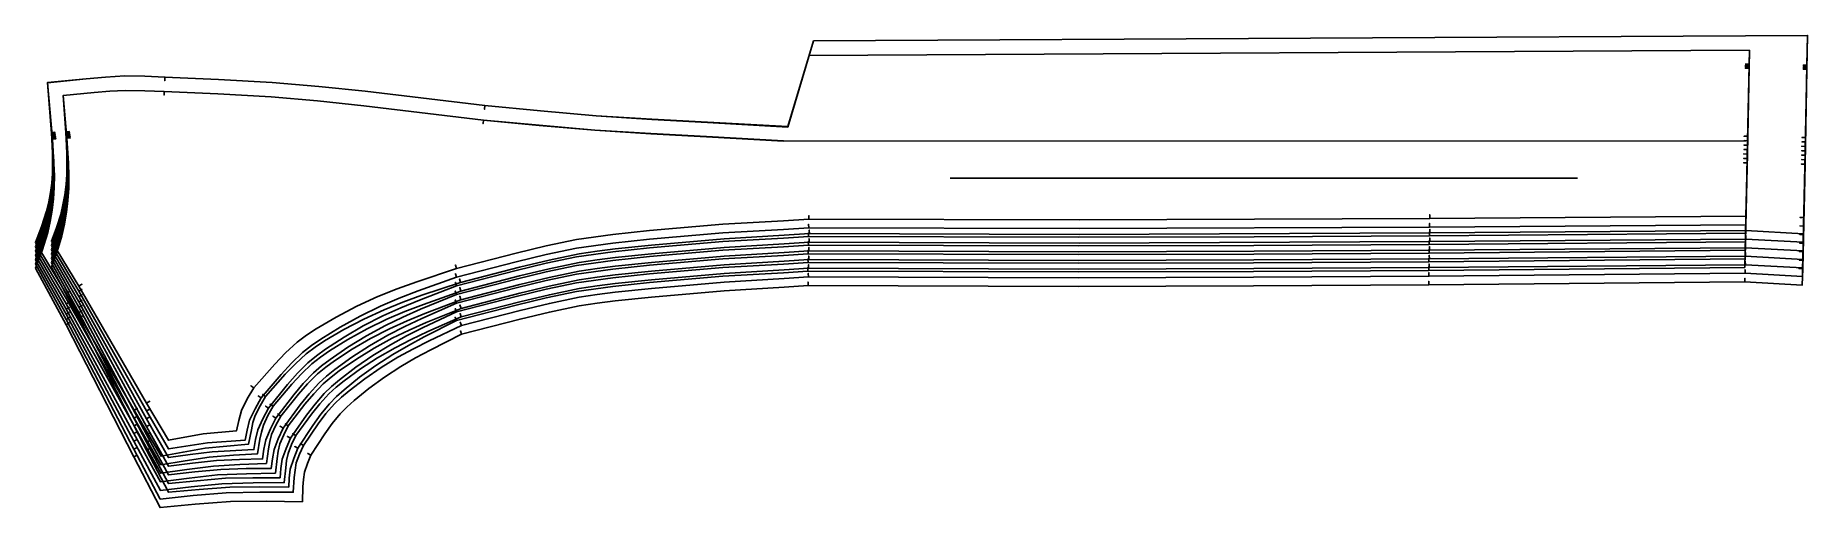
# Model space of a CAD drawing. Header units: inches. Extents: x 0 to 48.2, y 0 to 12.9.
import ezdxf

# ---------------------------------------------------------------- set-up
doc = ezdxf.new("R2010")
doc.units = ezdxf.units.IN

msp = doc.modelspace()

# ---------------------------------------------------------------- linework, layer by layer
at = {"layer": 'T001L001'}
for points in [[(21.186, 12.705), (48.246, 12.856), (48.23, 12.047), (48.132, 12.049), (48.23, 12.047), (48.192, 10.076), (48.093, 10.078), (48.192, 10.076), (48.142, 7.898), (48.044, 7.901), (48.142, 7.898), (48.132, 7.458), (46.57, 7.54), (46.57, 7.638), (46.57, 7.54), (46.559, 7.541), (37.964, 7.481), (37.963, 7.579), (37.964, 7.481), (28.416, 7.44), (21.07, 7.46), (21.067, 7.558), (21.07, 7.46), (20.387, 7.419), (18.75, 7.322), (16.77, 7.147), (15.782, 7.043), (15.289, 6.981), (14.799, 6.908), (13.987, 6.74), (13.181, 6.545), (11.574, 6.13), (11.546, 6.224), (11.574, 6.13), (10.524, 5.78), (10.004, 5.592), (9.49, 5.387), (8.936, 5.131), (8.396, 4.847), (7.871, 4.538), (7.618, 4.369), (7.373, 4.189), (7.078, 3.918), (6.8, 3.628), (6.266, 3.025), (6.186, 3.083), (6.266, 3.025), (6.114, 2.769), (5.98, 2.505), (5.923, 2.314), (5.88, 2.12), (5.805, 1.728), (5.211, 1.676), (4.619, 1.613), (4.019, 1.511), (3.421, 1.397), (2.688, 2.649), (2.772, 2.698), (2.688, 2.649), (0.84, 5.832), (0.925, 5.882), (0.84, 5.832), (0, 7.215), (0.162, 7.641), (0.305, 8.072), (0.363, 8.325), (0.408, 8.58), (0.442, 8.837), (0.464, 9.096), (0.464, 9.654), (0.433, 10.212), (0.531, 10.219), (0.433, 10.212), (0.332, 11.57), (1.384, 11.678), (1.91, 11.724), (2.437, 11.755), (2.98, 11.746), (3.524, 11.722), (3.519, 11.623), (3.524, 11.722), (4.985, 11.655), (6.446, 11.573), (7.713, 11.464), (8.978, 11.334), (12.237, 10.945), (12.226, 10.847), (12.237, 10.945), (13.75, 10.8), (15.264, 10.666), (16.78, 10.57), (18.296, 10.487), (20.48, 10.362), (21.186, 12.705)], [(21.186, 12.705), (48.246, 12.856), (48.23, 12.028), (48.131, 12.03), (48.23, 12.028), (48.189, 9.955), (48.091, 9.957), (48.189, 9.955), (48.137, 7.666), (48.039, 7.668), (48.137, 7.666), (48.127, 7.225), (46.566, 7.308), (46.565, 7.406), (46.566, 7.308), (46.554, 7.308), (37.959, 7.245), (37.958, 7.343), (37.959, 7.245), (28.411, 7.204), (21.065, 7.224), (21.062, 7.322), (21.065, 7.224), (20.387, 7.183), (18.75, 7.086), (16.77, 6.911), (15.782, 6.807), (15.289, 6.745), (14.799, 6.671), (13.988, 6.504), (13.183, 6.309), (11.579, 5.895), (11.55, 5.989), (11.579, 5.895), (10.563, 5.532), (10.061, 5.339), (9.565, 5.128), (9.03, 4.867), (8.509, 4.579), (8.004, 4.266), (7.761, 4.096), (7.526, 3.915), (7.244, 3.645), (6.979, 3.357), (6.471, 2.757), (6.39, 2.814), (6.471, 2.757), (6.329, 2.506), (6.205, 2.246), (6.152, 2.055), (6.112, 1.859), (6.047, 1.465), (5.388, 1.424), (4.73, 1.371), (4.072, 1.275), (3.415, 1.167), (2.686, 2.438), (2.771, 2.487), (2.686, 2.438), (0.839, 5.69), (0.924, 5.74), (0.839, 5.69), (0.001, 7.099), (0.166, 7.534), (0.311, 7.975), (0.37, 8.236), (0.416, 8.5), (0.451, 8.765), (0.473, 9.032), (0.471, 9.607), (0.438, 10.183), (0.536, 10.189), (0.438, 10.183), (0.332, 11.57), (1.383, 11.678), (1.91, 11.724), (2.437, 11.755), (2.98, 11.746), (3.524, 11.722), (3.519, 11.623), (3.524, 11.722), (4.985, 11.655), (6.446, 11.573), (7.713, 11.464), (8.978, 11.334), (12.236, 10.945), (12.226, 10.847), (12.236, 10.945), (13.75, 10.8), (15.264, 10.667), (16.78, 10.572), (18.296, 10.489), (20.48, 10.365), (21.186, 12.705)], [(21.186, 12.705), (48.246, 12.856), (48.229, 12.009), (48.131, 12.01), (48.229, 12.009), (48.187, 9.835), (48.089, 9.837), (48.187, 9.835), (48.132, 7.434), (48.034, 7.436), (48.132, 7.434), (48.122, 6.992), (46.561, 7.076), (46.56, 7.174), (46.561, 7.076), (46.549, 7.076), (37.954, 7.008), (37.953, 7.107), (37.954, 7.008), (33.18, 6.982), (28.406, 6.967), (21.06, 6.987), (21.057, 7.086), (21.06, 6.987), (20.387, 6.947), (18.75, 6.85), (16.77, 6.674), (15.782, 6.571), (15.289, 6.509), (14.799, 6.435), (13.989, 6.268), (13.185, 6.074), (11.583, 5.66), (11.553, 5.753), (11.583, 5.66), (10.602, 5.285), (10.118, 5.085), (9.64, 4.869), (9.124, 4.603), (8.623, 4.311), (8.138, 3.994), (7.904, 3.824), (7.679, 3.642), (7.41, 3.373), (7.158, 3.086), (6.677, 2.491), (6.595, 2.545), (6.677, 2.491), (6.544, 2.243), (6.429, 1.988), (6.381, 1.795), (6.346, 1.599), (6.289, 1.203), (5.566, 1.173), (4.844, 1.129), (4.126, 1.039), (3.41, 0.935), (2.684, 2.227), (2.77, 2.275), (2.684, 2.227), (0.837, 5.548), (0.923, 5.597), (0.837, 5.548), (0.002, 6.982), (0.17, 7.427), (0.316, 7.878), (0.377, 8.147), (0.423, 8.419), (0.459, 8.693), (0.481, 8.967), (0.478, 9.56), (0.442, 10.153), (0.54, 10.16), (0.442, 10.153), (0.331, 11.57), (1.383, 11.678), (1.909, 11.724), (2.437, 11.755), (2.98, 11.746), (3.524, 11.722), (3.519, 11.623), (3.524, 11.722), (4.985, 11.655), (6.446, 11.573), (7.713, 11.464), (8.978, 11.334), (12.236, 10.945), (12.226, 10.847), (12.236, 10.945), (13.75, 10.801), (15.264, 10.668), (16.78, 10.573), (18.296, 10.491), (20.48, 10.368), (21.186, 12.705)], [(21.186, 12.705), (48.246, 12.856), (48.229, 11.989), (48.131, 11.991), (48.229, 11.989), (48.185, 9.714), (48.086, 9.716), (48.185, 9.714), (48.127, 7.202), (48.029, 7.204), (48.127, 7.202), (48.117, 6.759), (46.556, 6.843), (46.555, 6.942), (46.556, 6.843), (46.544, 6.844), (37.949, 6.772), (37.948, 6.871), (37.949, 6.772), (33.175, 6.745), (28.401, 6.731), (21.055, 6.751), (21.052, 6.849), (21.055, 6.751), (20.387, 6.711), (18.75, 6.614), (16.77, 6.438), (15.782, 6.335), (15.289, 6.273), (14.799, 6.199), (13.99, 6.031), (13.188, 5.838), (11.587, 5.425), (11.556, 5.518), (11.587, 5.425), (10.642, 5.037), (10.175, 4.832), (9.716, 4.611), (9.219, 4.339), (8.737, 4.043), (8.271, 3.723), (8.047, 3.551), (7.832, 3.369), (7.576, 3.101), (7.338, 2.815), (6.882, 2.225), (6.799, 2.277), (6.882, 2.225), (6.759, 1.981), (6.653, 1.731), (6.609, 1.536), (6.579, 1.338), (6.532, 0.939), (5.745, 0.921), (4.958, 0.887), (4.181, 0.802), (3.406, 0.7), (2.682, 2.016), (2.769, 2.063), (2.682, 2.016), (0.836, 5.406), (0.922, 5.454), (0.836, 5.406), (0.003, 6.866), (0.173, 7.32), (0.322, 7.781), (0.384, 8.058), (0.431, 8.338), (0.467, 8.62), (0.489, 8.903), (0.493, 9.208), (0.485, 9.513), (0.447, 10.123), (0.545, 10.13), (0.447, 10.123), (0.33, 11.57), (1.382, 11.678), (1.909, 11.724), (2.437, 11.755), (2.98, 11.746), (3.524, 11.722), (3.519, 11.623), (3.524, 11.722), (4.985, 11.655), (6.446, 11.573), (7.713, 11.464), (8.978, 11.334), (12.236, 10.945), (12.226, 10.847), (12.236, 10.945), (13.75, 10.801), (15.264, 10.669), (16.779, 10.575), (18.296, 10.493), (20.48, 10.37), (21.186, 12.705)], [(21.186, 12.705), (48.246, 12.856), (48.229, 11.97), (48.13, 11.972), (48.229, 11.97), (48.182, 9.594), (48.084, 9.596), (48.182, 9.594), (48.122, 6.97), (48.024, 6.972), (48.122, 6.97), (48.112, 6.526), (46.552, 6.611), (46.551, 6.709), (46.552, 6.611), (46.539, 6.612), (37.944, 6.536), (37.943, 6.634), (37.944, 6.536), (33.17, 6.509), (28.396, 6.495), (21.05, 6.515), (21.047, 6.613), (21.05, 6.515), (20.387, 6.475), (18.75, 6.378), (16.77, 6.202), (15.782, 6.098), (15.289, 6.037), (14.799, 5.963), (13.992, 5.796), (13.19, 5.602), (11.592, 5.19), (11.56, 5.283), (11.592, 5.19), (10.682, 4.79), (10.233, 4.579), (9.792, 4.353), (9.314, 4.076), (8.851, 3.775), (8.405, 3.452), (8.19, 3.28), (7.985, 3.097), (7.742, 2.829), (7.517, 2.545), (7.088, 1.959), (7.003, 2.009), (7.088, 1.959), (6.974, 1.719), (6.877, 1.474), (6.838, 1.278), (6.813, 1.079), (6.776, 0.678), (5.925, 0.671), (5.074, 0.645), (4.237, 0.565), (3.402, 0.467), (2.681, 1.805), (2.768, 1.851), (2.681, 1.805), (0.835, 5.264), (0.921, 5.312), (0.835, 5.264), (0.004, 6.749), (0.177, 7.213), (0.328, 7.684), (0.39, 7.969), (0.438, 8.258), (0.475, 8.548), (0.497, 8.839), (0.501, 9.153), (0.492, 9.466), (0.451, 10.093), (0.549, 10.1), (0.451, 10.093), (0.329, 11.57), (1.382, 11.678), (1.909, 11.724), (2.437, 11.755), (2.98, 11.746), (3.524, 11.722), (3.519, 11.623), (3.524, 11.722), (4.985, 11.655), (6.446, 11.573), (7.713, 11.464), (8.978, 11.334), (12.236, 10.945), (12.226, 10.847), (12.236, 10.945), (13.749, 10.801), (15.264, 10.67), (16.779, 10.576), (18.296, 10.494), (20.481, 10.372), (21.186, 12.705)], [(21.186, 12.705), (48.246, 12.856), (48.228, 11.951), (48.13, 11.953), (48.228, 11.951), (48.18, 9.473), (48.082, 9.475), (48.18, 9.473), (48.118, 6.737), (48.019, 6.74), (48.118, 6.737), (48.107, 6.293), (46.547, 6.379), (46.546, 6.477), (46.547, 6.379), (46.534, 6.38), (37.939, 6.3), (37.939, 6.398), (37.939, 6.3), (33.165, 6.272), (28.391, 6.259), (21.045, 6.279), (21.042, 6.377), (21.045, 6.279), (20.387, 6.238), (18.75, 6.141), (16.77, 5.966), (15.782, 5.862), (15.289, 5.8), (14.799, 5.727), (13.993, 5.56), (13.193, 5.367), (11.597, 4.955), (11.564, 5.047), (11.597, 4.955), (10.723, 4.543), (10.291, 4.326), (9.868, 4.095), (9.409, 3.813), (8.965, 3.508), (8.539, 3.182), (8.334, 3.008), (8.139, 2.825), (7.909, 2.558), (7.697, 2.276), (7.294, 1.694), (7.208, 1.742), (7.294, 1.694), (7.189, 1.458), (7.101, 1.217), (7.068, 1.02), (7.048, 0.82), (7.021, 0.418), (6.106, 0.42), (5.191, 0.403), (4.294, 0.328), (3.398, 0.233), (2.679, 1.593), (2.766, 1.639), (2.679, 1.593), (0.833, 5.122), (0.92, 5.169), (0.833, 5.122), (0.004, 6.633), (0.18, 7.107), (0.333, 7.587), (0.397, 7.881), (0.446, 8.177), (0.483, 8.476), (0.505, 8.775), (0.508, 9.097), (0.498, 9.42), (0.456, 10.064), (0.554, 10.071), (0.456, 10.064), (0.329, 11.57), (1.382, 11.678), (1.909, 11.724), (2.437, 11.755), (2.98, 11.746), (3.524, 11.722), (3.519, 11.623), (3.524, 11.722), (4.985, 11.655), (6.446, 11.573), (7.713, 11.464), (8.978, 11.334), (12.236, 10.945), (12.226, 10.847), (12.236, 10.945), (13.749, 10.802), (15.264, 10.671), (16.779, 10.577), (18.296, 10.496), (20.481, 10.374), (21.186, 12.705)], [(21.186, 12.705), (48.246, 12.856), (48.228, 11.931), (48.129, 11.933), (48.228, 11.931), (48.178, 9.353), (48.079, 9.355), (48.178, 9.353), (48.113, 6.505), (48.014, 6.507), (48.113, 6.505), (48.102, 6.06), (46.542, 6.147), (46.541, 6.245), (46.542, 6.147), (46.529, 6.147), (37.934, 6.064), (37.934, 6.162), (37.934, 6.064), (33.16, 6.036), (28.386, 6.023), (21.04, 6.043), (21.037, 6.141), (21.04, 6.043), (20.387, 6.002), (18.75, 5.905), (16.77, 5.73), (15.782, 5.626), (15.289, 5.564), (14.799, 5.49), (13.994, 5.324), (13.195, 5.131), (11.603, 4.72), (11.568, 4.812), (11.603, 4.72), (10.763, 4.296), (10.35, 4.074), (9.944, 3.838), (9.504, 3.551), (9.08, 3.242), (8.673, 2.913), (8.478, 2.738), (8.292, 2.553), (8.076, 2.287), (7.877, 2.007), (7.499, 1.429), (7.412, 1.475), (7.499, 1.429), (7.404, 1.198), (7.325, 0.961), (7.297, 0.763), (7.282, 0.562), (7.267, 0.159), (6.287, 0.171), (5.308, 0.162), (4.351, 0.091), (3.394, 0), (2.678, 1.382), (2.765, 1.427), (2.678, 1.382), (0.832, 4.98), (0.919, 5.026), (0.832, 4.98), (0.005, 6.516), (0.183, 7), (0.339, 7.49), (0.404, 7.792), (0.454, 8.097), (0.491, 8.403), (0.513, 8.711), (0.516, 9.042), (0.505, 9.373), (0.46, 10.034), (0.558, 10.041), (0.46, 10.034), (0.328, 11.569), (1.381, 11.678), (1.909, 11.724), (2.437, 11.755), (2.98, 11.746), (3.524, 11.722), (3.519, 11.623), (3.524, 11.722), (4.985, 11.655), (6.446, 11.573), (7.713, 11.464), (8.978, 11.334), (12.236, 10.945), (12.226, 10.847), (12.236, 10.945), (13.749, 10.802), (15.264, 10.671), (16.779, 10.577), (18.296, 10.497), (20.481, 10.375), (21.186, 12.705)], [(20.363, 9.974), (18.274, 10.094), (16.754, 10.177), (15.234, 10.274), (13.714, 10.407), (12.195, 10.553), (12.185, 10.456), (12.195, 10.553), (8.936, 10.943), (7.678, 11.072), (6.417, 11.18), (4.963, 11.262), (3.507, 11.328), (3.503, 11.23), (3.507, 11.328), (2.977, 11.352), (2.447, 11.361), (2.023, 11.337), (1.6, 11.301), (0.753, 11.216), (0.826, 10.232), (0.924, 10.239), (0.826, 10.232), (0.859, 9.652), (0.859, 9.071), (0.835, 8.795), (0.798, 8.519), (0.75, 8.246), (0.689, 7.976), (0.57, 7.613), (0.436, 7.256), (1.179, 6.033), (1.263, 6.083), (1.179, 6.033), (3.028, 2.847), (3.113, 2.897), (3.028, 2.847), (3.622, 1.833), (4.565, 2.004), (5.478, 2.092), (5.535, 2.372), (5.609, 2.647), (5.767, 2.958), (5.945, 3.259), (5.866, 3.317), (5.945, 3.259), (6.516, 3.904), (6.812, 4.214), (7.128, 4.503), (7.382, 4.69), (7.645, 4.865), (8.19, 5.186), (8.751, 5.481), (9.326, 5.747), (9.852, 5.957), (10.385, 6.15), (11.462, 6.508), (11.434, 6.602), (11.462, 6.508), (13.091, 6.929), (13.909, 7.126), (14.732, 7.296), (15.722, 7.437), (16.716, 7.545), (18.711, 7.714), (18.717, 7.715), (20.363, 7.812), (21.059, 7.853), (21.056, 7.952), (21.059, 7.853), (28.416, 7.833), (37.962, 7.875), (37.961, 7.973), (37.962, 7.875), (46.568, 7.934), (46.617, 10.109), (46.519, 10.111), (46.617, 10.109), (46.656, 12.078), (46.557, 12.08), (46.656, 12.078), (46.663, 12.454), (21.067, 12.31)], [(21.067, 12.31), (46.663, 12.454), (46.655, 12.059), (46.557, 12.06), (46.655, 12.059), (46.615, 9.989), (46.517, 9.991), (46.615, 9.989), (46.563, 7.702), (37.957, 7.638), (37.956, 7.737), (37.957, 7.638), (28.411, 7.597), (21.054, 7.617), (21.051, 7.716), (21.054, 7.617), (20.363, 7.576), (18.717, 7.479), (18.711, 7.478), (16.716, 7.308), (15.722, 7.201), (14.732, 7.06), (13.909, 6.889), (13.091, 6.693), (11.462, 6.272), (11.433, 6.366), (11.462, 6.272), (10.418, 5.899), (9.902, 5.7), (9.393, 5.484), (8.837, 5.212), (8.296, 4.913), (7.771, 4.588), (7.518, 4.412), (7.274, 4.224), (6.972, 3.935), (6.689, 3.626), (6.146, 2.985), (6.065, 3.041), (6.146, 2.985), (5.978, 2.687), (5.831, 2.381), (5.763, 2.111), (5.714, 1.836), (4.686, 1.762), (3.622, 1.597), (3.028, 2.633), (3.113, 2.682), (3.028, 2.633), (1.179, 5.888), (1.264, 5.938), (1.179, 5.888), (0.436, 7.138), (0.573, 7.506), (0.694, 7.879), (0.757, 8.158), (0.806, 8.44), (0.844, 8.723), (0.867, 9.008), (0.872, 9.307), (0.866, 9.606), (0.831, 10.204), (0.929, 10.21), (0.831, 10.204), (0.753, 11.216), (1.6, 11.301), (2.023, 11.337), (2.447, 11.361), (2.977, 11.352), (3.507, 11.328), (3.503, 11.23), (3.507, 11.328), (4.963, 11.262), (6.417, 11.18), (7.678, 11.072), (8.936, 10.943), (12.195, 10.553), (12.185, 10.456), (12.195, 10.553), (13.714, 10.408), (15.234, 10.275), (16.754, 10.179), (18.274, 10.096), (20.363, 9.977)], [(21.067, 12.31), (46.663, 12.454), (46.655, 12.039), (46.556, 12.041), (46.655, 12.039), (46.613, 9.868), (46.514, 9.87), (46.613, 9.868), (46.558, 7.47), (37.952, 7.402), (37.951, 7.5), (37.952, 7.402), (33.179, 7.375), (28.406, 7.361), (21.049, 7.381), (21.046, 7.479), (21.049, 7.381), (20.363, 7.34), (18.717, 7.242), (18.711, 7.242), (16.716, 7.072), (15.722, 6.965), (14.732, 6.824), (13.909, 6.653), (13.091, 6.456), (11.462, 6.036), (11.432, 6.129), (11.462, 6.036), (10.452, 5.649), (9.952, 5.443), (9.46, 5.221), (8.924, 4.944), (8.402, 4.64), (7.897, 4.311), (7.654, 4.134), (7.42, 3.944), (7.132, 3.656), (6.862, 3.349), (6.346, 2.711), (6.264, 2.765), (6.346, 2.711), (6.189, 2.417), (6.052, 2.115), (5.992, 1.849), (5.95, 1.58), (4.807, 1.521), (4.214, 1.447), (3.622, 1.361), (3.028, 2.419), (3.114, 2.467), (3.028, 2.419), (1.179, 5.743), (1.265, 5.792), (1.179, 5.743), (0.436, 7.02), (0.577, 7.399), (0.7, 7.783), (0.764, 8.07), (0.814, 8.36), (0.852, 8.651), (0.875, 8.944), (0.88, 9.252), (0.872, 9.559), (0.835, 10.175), (0.933, 10.181), (0.835, 10.175), (0.753, 11.216), (1.6, 11.301), (2.023, 11.337), (2.447, 11.361), (2.977, 11.352), (3.507, 11.328), (3.503, 11.23), (3.507, 11.328), (4.963, 11.262), (6.417, 11.18), (7.678, 11.072), (8.936, 10.943), (12.195, 10.553), (12.185, 10.456), (12.195, 10.553), (13.714, 10.408), (15.234, 10.276), (16.754, 10.18), (18.274, 10.098), (20.363, 9.98)], [(21.067, 12.31), (46.663, 12.454), (46.654, 12.02), (46.556, 12.022), (46.654, 12.02), (46.61, 9.748), (46.512, 9.75), (46.61, 9.748), (46.553, 7.238), (37.947, 7.166), (37.946, 7.264), (37.947, 7.166), (33.174, 7.139), (28.401, 7.125), (21.044, 7.145), (21.041, 7.243), (21.044, 7.145), (20.363, 7.104), (18.717, 7.006), (18.711, 7.006), (16.716, 6.836), (15.722, 6.728), (14.732, 6.588), (13.909, 6.417), (13.091, 6.22), (11.462, 5.799), (11.431, 5.893), (11.462, 5.799), (10.485, 5.399), (10.002, 5.187), (9.527, 4.958), (9.01, 4.676), (8.508, 4.367), (8.023, 4.034), (7.79, 3.855), (7.566, 3.665), (7.291, 3.377), (7.036, 3.071), (6.547, 2.437), (6.463, 2.489), (6.547, 2.437), (6.4, 2.146), (6.274, 1.848), (6.221, 1.588), (6.186, 1.324), (5.557, 1.308), (4.928, 1.279), (4.274, 1.209), (3.622, 1.125), (3.028, 2.205), (3.114, 2.252), (3.028, 2.205), (1.18, 5.598), (1.265, 5.646), (1.18, 5.598), (0.436, 6.902), (0.58, 7.292), (0.706, 7.687), (0.771, 7.982), (0.822, 8.28), (0.86, 8.58), (0.884, 8.881), (0.888, 9.197), (0.879, 9.513), (0.84, 10.146), (0.938, 10.153), (0.84, 10.146), (0.753, 11.216), (1.6, 11.301), (2.023, 11.337), (2.447, 11.361), (2.977, 11.352), (3.507, 11.328), (3.503, 11.23), (3.507, 11.328), (4.963, 11.262), (6.417, 11.18), (7.678, 11.072), (8.936, 10.943), (12.195, 10.553), (12.185, 10.456), (12.195, 10.553), (13.714, 10.409), (15.234, 10.277), (16.754, 10.182), (18.274, 10.1), (20.363, 9.982)], [(21.067, 12.31), (46.663, 12.454), (46.654, 12.001), (46.556, 12.002), (46.654, 12.001), (46.608, 9.627), (46.51, 9.629), (46.608, 9.627), (46.548, 7.006), (37.942, 6.93), (37.941, 7.028), (37.942, 6.93), (33.169, 6.902), (28.396, 6.889), (21.039, 6.909), (21.036, 7.007), (21.039, 6.909), (20.363, 6.868), (18.717, 6.77), (18.711, 6.77), (16.716, 6.6), (15.722, 6.492), (14.732, 6.352), (13.909, 6.181), (13.091, 5.984), (11.462, 5.563), (11.43, 5.656), (11.462, 5.563), (10.518, 5.149), (10.053, 4.93), (9.595, 4.696), (9.097, 4.407), (8.615, 4.094), (8.149, 3.757), (7.926, 3.577), (7.712, 3.386), (7.451, 3.099), (7.209, 2.793), (6.747, 2.163), (6.662, 2.213), (6.747, 2.163), (6.611, 1.876), (6.495, 1.582), (6.45, 1.326), (6.422, 1.068), (5.736, 1.06), (5.049, 1.038), (4.335, 0.971), (3.622, 0.889), (3.028, 1.991), (3.114, 2.037), (3.028, 1.991), (1.18, 5.453), (1.266, 5.5), (1.18, 5.453), (0.436, 6.784), (0.583, 7.185), (0.712, 7.591), (0.778, 7.894), (0.829, 8.2), (0.868, 8.508), (0.892, 8.818), (0.896, 9.142), (0.886, 9.467), (0.844, 10.117), (0.942, 10.124), (0.844, 10.117), (0.753, 11.216), (1.6, 11.301), (2.023, 11.337), (2.447, 11.361), (2.977, 11.352), (3.507, 11.328), (3.503, 11.23), (3.507, 11.328), (4.963, 11.262), (6.417, 11.18), (7.678, 11.072), (8.936, 10.943), (12.195, 10.553), (12.185, 10.456), (12.195, 10.553), (13.714, 10.409), (15.234, 10.277), (16.754, 10.183), (18.274, 10.101), (20.363, 9.984)], [(21.067, 12.31), (46.663, 12.454), (46.654, 11.981), (46.555, 11.983), (46.654, 11.981), (46.606, 9.507), (46.507, 9.509), (46.606, 9.507), (46.543, 6.773), (37.937, 6.694), (37.936, 6.792), (37.937, 6.694), (33.164, 6.666), (28.391, 6.652), (21.034, 6.672), (21.031, 6.771), (21.034, 6.672), (20.363, 6.631), (18.717, 6.534), (18.711, 6.533), (16.716, 6.364), (15.722, 6.256), (14.732, 6.115), (13.909, 5.945), (13.091, 5.748), (11.462, 5.327), (11.428, 5.419), (11.462, 5.327), (10.552, 4.899), (10.103, 4.673), (9.662, 4.433), (9.183, 4.139), (8.721, 3.82), (8.275, 3.48), (8.062, 3.299), (7.858, 3.107), (7.611, 2.82), (7.382, 2.516), (6.948, 1.888), (6.862, 1.937), (6.948, 1.888), (6.822, 1.605), (6.716, 1.315), (6.679, 1.065), (6.659, 0.812), (5.914, 0.812), (5.17, 0.797), (4.395, 0.732), (3.622, 0.652), (3.028, 1.777), (3.115, 1.822), (3.028, 1.777), (1.18, 5.308), (1.267, 5.355), (1.18, 5.308), (0.436, 6.665), (0.586, 7.077), (0.718, 7.495), (0.785, 7.806), (0.837, 8.12), (0.876, 8.437), (0.9, 8.754), (0.903, 9.088), (0.893, 9.421), (0.849, 10.088), (0.947, 10.095), (0.849, 10.088), (0.753, 11.216), (1.6, 11.301), (2.023, 11.337), (2.447, 11.361), (2.977, 11.352), (3.507, 11.328), (3.503, 11.23), (3.507, 11.328), (4.963, 11.262), (6.417, 11.18), (7.678, 11.072), (8.936, 10.943), (12.195, 10.553), (12.185, 10.456), (12.195, 10.553), (13.714, 10.41), (15.234, 10.278), (16.754, 10.184), (18.274, 10.103), (20.363, 9.986)], [(20.363, 9.987), (18.274, 10.104), (16.754, 10.184), (15.234, 10.278), (13.714, 10.41), (12.195, 10.553), (12.185, 10.456), (12.195, 10.553), (8.936, 10.943), (7.678, 11.072), (6.417, 11.18), (4.963, 11.262), (3.507, 11.328), (3.503, 11.23), (3.507, 11.328), (2.977, 11.352), (2.447, 11.361), (2.023, 11.337), (1.6, 11.301), (0.753, 11.216), (0.853, 10.059), (0.951, 10.066), (0.853, 10.059), (0.9, 9.375), (0.911, 9.033), (0.908, 8.691), (0.884, 8.365), (0.845, 8.041), (0.792, 7.718), (0.723, 7.399), (0.589, 6.97), (0.436, 6.547), (1.181, 5.163), (1.268, 5.209), (1.181, 5.163), (3.028, 1.562), (3.115, 1.607), (3.028, 1.562), (3.622, 0.416), (4.456, 0.494), (5.291, 0.555), (6.093, 0.564), (6.895, 0.556), (6.908, 0.804), (6.938, 1.049), (7.033, 1.334), (7.148, 1.614), (7.061, 1.66), (7.148, 1.614), (7.556, 2.238), (7.77, 2.541), (8.004, 2.828), (8.198, 3.021), (8.401, 3.203), (8.827, 3.547), (9.27, 3.87), (9.729, 4.17), (10.153, 4.416), (10.585, 4.648), (11.462, 5.091), (11.427, 5.183), (11.462, 5.091), (13.091, 5.512), (13.909, 5.708), (14.732, 5.879), (15.722, 6.02), (16.716, 6.127), (18.711, 6.297), (18.717, 6.298), (20.363, 6.395), (21.029, 6.436), (21.026, 6.535), (21.029, 6.436), (28.386, 6.416), (33.159, 6.43), (37.932, 6.457), (37.931, 6.556), (37.932, 6.457), (46.538, 6.541), (46.603, 9.386), (46.505, 9.388), (46.603, 9.386), (46.653, 11.962), (46.555, 11.964), (46.653, 11.962), (46.663, 12.454), (21.067, 12.31)], [(46.564, 9.989), (20.363, 9.977)], [(24.902, 8.966), (41.987, 8.966)]]:
    msp.add_lwpolyline(points, dxfattribs=at)

doc.saveas('drawing.dxf')
